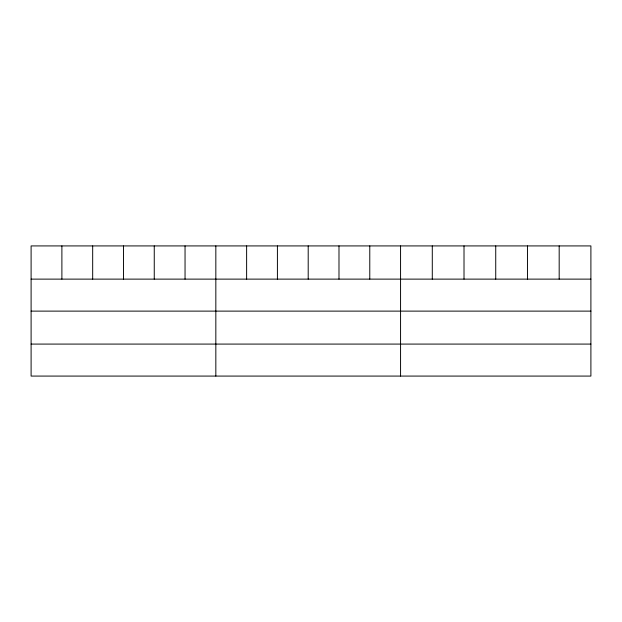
<?xml version="1.0" encoding="UTF-8"?>
<svg xmlns="http://www.w3.org/2000/svg" width="622" height="622" viewBox="0 0 622 622"><rect width="100%" height="100%" fill="white"/><g stroke="black" fill="none" stroke-linecap="round" stroke-linejoin="round"><path stroke-width="0.93" d="M590.9 311.117L590.9 245.923L31.1 245.923L31.1 376.077L590.9 376.077L590.9 311.117L31.1 311.117M31.1 279.123L590.9 279.123M31.1 344.083L590.9 344.083M559.178 245.923L559.178 279.123M527.456 245.923L527.456 279.123M495.734 245.923L495.734 279.123M464.012 245.923L464.012 279.123M432.29 245.923L432.29 279.123M400.568 245.923L400.568 376.077M369.779 245.923L369.779 279.123M338.99 245.923L338.99 279.123M308.201 245.923L308.201 279.123M277.412 245.923L277.412 279.123M246.623 245.923L246.623 279.123M215.834 245.923L215.834 376.077M185.045 245.923L185.045 279.123M154.256 245.923L154.256 279.123M123.467 245.923L123.467 279.123M92.678 245.923L92.678 279.123M61.889 245.923L61.889 279.123"/></g></svg>
